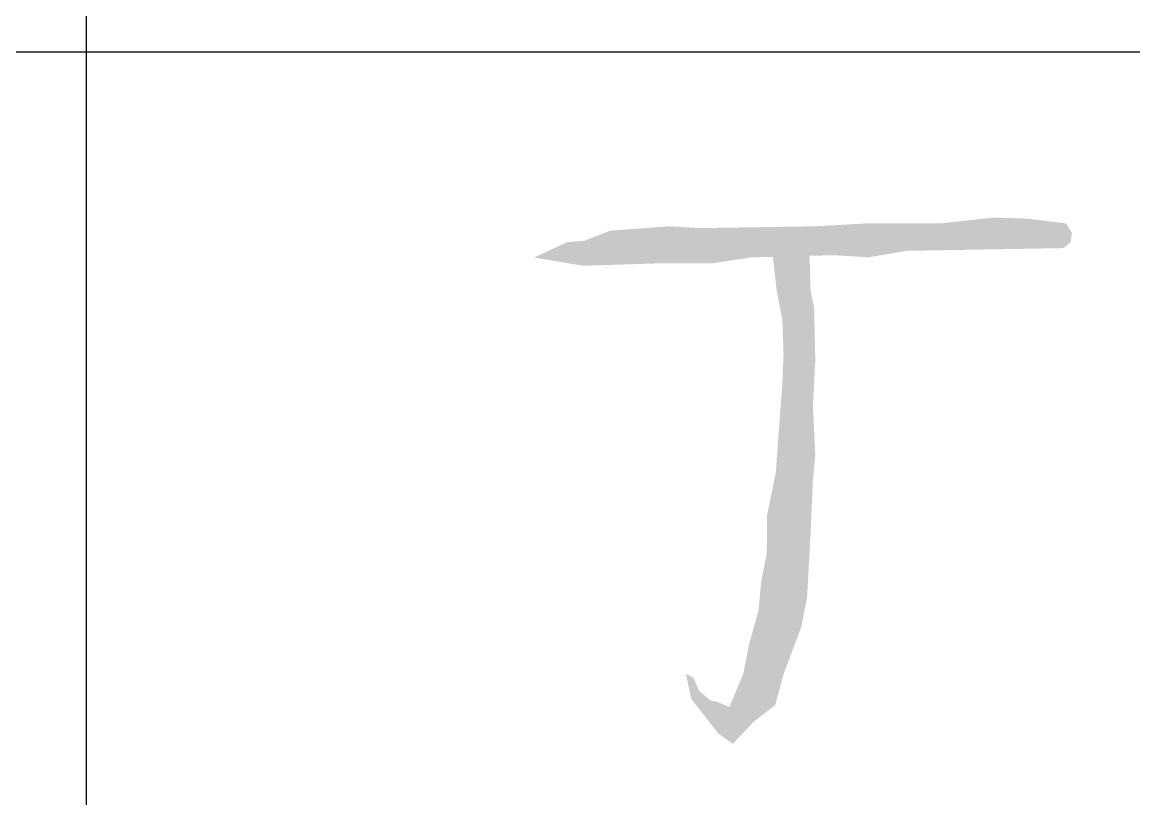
# Model space of a CAD drawing. Extents: x 4414382 to 4540065, y -615151 to -235742.
# Drawn here: x 4514590 to 4515487, y -607600 to -606974 of the extents above; entities that cross this region are included whole.
import ezdxf

# ---------------------------------------------------------------- set-up
doc = ezdxf.new("R2010")
doc.units = 0
doc.header["$LTSCALE"] = 1000
doc.header["$MEASUREMENT"] = 0
doc.layers.get('0').update_dxf_attribs({"linetype": 'CONTINUOUS'})
doc.layers.add('HATCH', color=8, linetype='CONTINUOUS')

msp = doc.modelspace()

# ---------------------------------------------------------------- hatches: boundary and pattern name
at = {"layer": 'HATCH'}
h = msp.add_hatch(color=0, dxfattribs=at)
h.paths.add_polyline_path([(4515437.2, -607143.48), (4515432.46, -607135.89), (4515402.07, -607132.1), (4515374.53, -607131.15), (4515330.85, -607135.89), (4515271.03, -607135.89), (4515230.23, -607138.24), (4515197.91, -607138.74), (4515136.19, -607139.69), (4515113.29, -607138.15), (4515092.51, -607139.69), (4515064.67, -607141.74), (4515043.88, -607149.85), (4515029.84, -607151.07), (4515003.25, -607163.41), (4515043.13, -607170.05), (4515102.01, -607168.15), (4515146.64, -607168.15), (4515177.97, -607163.36), (4515210.26, -607162.46), (4515244.44, -607161.51), (4515273.22, -607163.22), (4515283.38, -607161.51), (4515304.24, -607157.99), (4515345.07, -607157.29), (4515375.48, -607156.77), (4515430.56, -607155.82), (4515436.26, -607151.07)])
h.paths.add_polyline_path([(4515225.6, -607162.03), (4515210.26, -607162.46), (4515196.02, -607162.85), (4515198.86, -607189.03), (4515203.61, -607213.7), (4515204.56, -607240.27), (4515203.61, -607264.94), (4515201.71, -607290.56), (4515198.27, -607336.94), (4515191.27, -607371.21), (4515191.05, -607402.02), (4515186.56, -607424.47), (4515184.31, -607448.41), (4515176.51, -607476.03), (4515172.25, -607498.56), (4515163.96, -607518.44), (4515158.29, -607532.05), (4515151.97, -607547.21), (4515163.71, -607555.5), (4515180.8, -607537.47), (4515197.89, -607524.18), (4515204.54, -607499.51), (4515218.78, -607461.56), (4515223.53, -607437.84), (4515226.38, -607386.6), (4515228.28, -607342), (4515230.18, -607323.02), (4515228.28, -607282.22), (4515230.18, -607246.17), (4515229.22, -607203.47), (4515226.38, -607190.18)])
h.paths.add_polyline_path([(4515160.89, -607525.81), (4515150.38, -607521.42), (4515145.77, -607520.66), (4515136.55, -607512.98), (4515131.94, -607502.23), (4515125.79, -607499.16), (4515130.18, -607519.46), (4515136.55, -607527.57), (4515151.97, -607547.21), (4515158.29, -607532.05)])

# ---------------------------------------------------------------- linework, layer by layer
for p, q in [((4514642.18, -609597.59), (4514642.18, -606347.59)), ((4514642.18, -609597.59), (4514642.18, -606347.59)), ((4514642.18, -609597.59), (4514642.18, -606347.59)), ((4513062.18, -606997.59), (4518562.18, -606997.59))]:
    msp.add_line(p, q)

doc.saveas('drawing.dxf')
